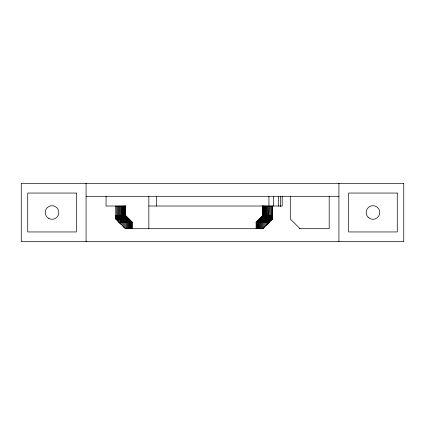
<?xml version="1.0" encoding="UTF-8"?>
<svg xmlns="http://www.w3.org/2000/svg" width="425" height="425" viewBox="0 0 425 425"><rect width="100%" height="100%" fill="white"/><g stroke="black" fill="none" stroke-linecap="round" stroke-linejoin="round"><path stroke-width="0.64" d="M116.477 219.629L116.53 206.019M115.526 218.981L115.696 215.741L125.619 215.741L132.111 222.227L132.074 228.708M271.931 219.629L272.127 206.019M270.831 220.926L271.293 215.741L271.293 206.019M262.65 206.019L262.634 215.741L256.132 222.227L269.641 222.227L270.465 215.741L270.465 206.019M268.579 223.523L269.652 215.741L269.652 206.019M267.538 224.82C268.983 215.411 269.078 205.87 268.892 196.292M269.641 222.227L271.293 215.741L271.644 220.278M268.579 222.227L270.465 215.741M267.538 222.227L269.652 215.741M265.519 226.116L265.519 222.227L268.09 215.741L268.09 206.019M264.552 227.412L264.552 222.227L267.357 215.741L267.357 206.019M263.617 228.708L263.617 222.227L266.656 215.741L266.656 206.019M265.519 222.227L268.86 215.741L266.512 222.227L266.512 225.468M264.552 222.227L268.09 215.741M263.617 222.227L267.357 215.741M266.656 215.741L262.724 222.227L262.724 228.708M265.997 206.019L265.997 215.741L261.874 222.227L261.874 228.708M261.072 228.708L261.072 222.227L265.391 215.741L265.391 206.019M260.318 228.708L260.318 222.227L264.828 215.741L264.828 206.019M259.617 228.708L259.617 222.227L264.329 215.741L264.329 206.019M261.072 222.227L265.997 215.741M260.318 222.227L265.391 215.741M259.617 222.227L264.828 215.741M258.395 228.708L258.395 222.227L263.882 215.741L263.882 206.019M257.874 228.708L257.874 222.227L263.5 215.741L263.5 206.019M257.417 228.708L257.417 222.227L263.187 215.741L263.187 206.019M258.395 222.227L264.329 215.741L258.974 222.227L258.974 228.708M262.937 206.019L262.937 215.741L261.285 217.595L262.655 216.203M257.874 222.227L263.882 215.741M257.417 222.227L263.5 215.741M262.799 206.019L262.799 215.741L261.051 217.595L262.884 215.741L261.12 217.595M263.187 215.741L257.029 222.227L257.029 228.708M256.456 228.708L256.456 222.227L262.937 215.741L256.705 222.227L256.705 228.708M262.724 206.019L262.756 215.741L256.456 222.227L259.67 218.981M261.194 217.595L262.995 215.741M256.169 228.708L256.163 222.227L262.756 215.741L256.132 222.227L262.724 215.741L256.275 222.227L256.275 228.708M262.799 215.741L256.27 222.227L262.65 215.741L272.127 215.741L272.579 219.629M256.27 222.227L262.671 215.741L256.163 222.227M86.078 196.292L338.922 196.292M148.835 206.019L282.195 206.019L282.195 196.292M117.364 206.019L117.364 215.741L118.596 222.227L132.111 222.227L125.619 215.741L125.619 206.019L106.048 206.019L106.048 196.292M115.696 206.019L115.775 218.981L125.497 228.708L262.746 228.708L272.467 218.981L272.467 206.019M299.625 228.708L329.194 228.708L329.194 196.292M132.074 222.227L125.545 215.741L125.545 206.019M300.023 228.708L290.296 218.981L290.296 196.292M125.402 206.019L125.402 215.741L131.787 222.227L131.787 228.708M125.189 206.019L125.189 215.741L131.532 222.227L131.532 228.708M124.907 206.019L124.907 215.741L131.213 222.227L131.213 228.708M130.826 228.708L130.826 222.227L124.557 215.741L124.557 206.019M131.787 222.227L125.545 215.741L131.968 222.227L131.968 228.708M125.402 215.741L131.532 222.227M125.189 215.741L131.213 222.227M124.907 215.741L130.826 222.227M124.142 206.019L124.142 215.741L129.848 222.227L129.848 228.708M123.67 206.019L123.67 215.741L129.264 222.227L129.264 228.708M128.621 228.708L128.621 222.227L123.138 215.741L123.138 206.019M129.848 222.227L124.557 215.741L130.369 222.227L130.369 228.708M124.142 215.741L129.264 222.227M123.67 215.741L128.621 222.227M122.554 206.019L122.554 215.741L127.171 222.227L127.171 228.708M121.917 206.019L121.917 215.741L126.368 222.227L126.368 228.708M121.242 206.019L121.242 215.741L125.518 222.227L125.518 228.708M124.626 228.06L124.626 222.227L120.519 215.741L120.519 206.019M127.171 222.227L123.138 215.741L127.925 222.227L127.925 228.708M122.554 215.741L126.368 222.227M121.917 215.741L125.518 222.227M121.242 215.741L124.626 222.227M119.77 206.019L119.77 215.741L122.724 222.227L122.724 226.116M118.989 206.019L118.989 215.741L121.725 222.227L121.725 224.82M120.705 224.172L120.705 222.227L118.182 215.741L118.182 206.019M122.724 222.227L120.519 215.741L123.691 222.227L123.691 227.412M119.77 215.741L121.725 222.227M118.989 215.741L120.705 222.227M116.53 215.741L117.327 220.926M115.696 215.741L116.142 219.629M118.596 222.227L118.182 215.741L119.659 223.523M117.364 215.741L117.491 220.926M338.922 183.324L338.922 241.676M280.574 196.292L280.574 206.651M278.513 196.292L278.513 206.019M273.482 196.292L273.482 206.019M156.4 196.292L156.4 206.019M148.835 196.292L148.835 228.708M86.078 183.324L86.078 241.676M403.75 183.324L21.25 183.324L21.25 241.676L403.75 241.676L403.75 183.324M76.357 193.051L27.731 193.051L27.731 231.949L76.357 231.949L76.357 193.051M397.269 193.051L348.643 193.051L348.643 231.949L397.269 231.949L397.269 193.051M368.14 217.313A6.805 6.805 0 0 0 379.53 214.264A6.805 6.805 0 0 0 371.195 205.923A6.805 6.805 0 0 0 368.14 217.313M48.641 218.397A6.805 6.805 0 0 0 58.852 212.5A6.805 6.805 0 0 0 48.641 206.603A6.805 6.805 0 0 0 48.641 218.397"/></g></svg>
